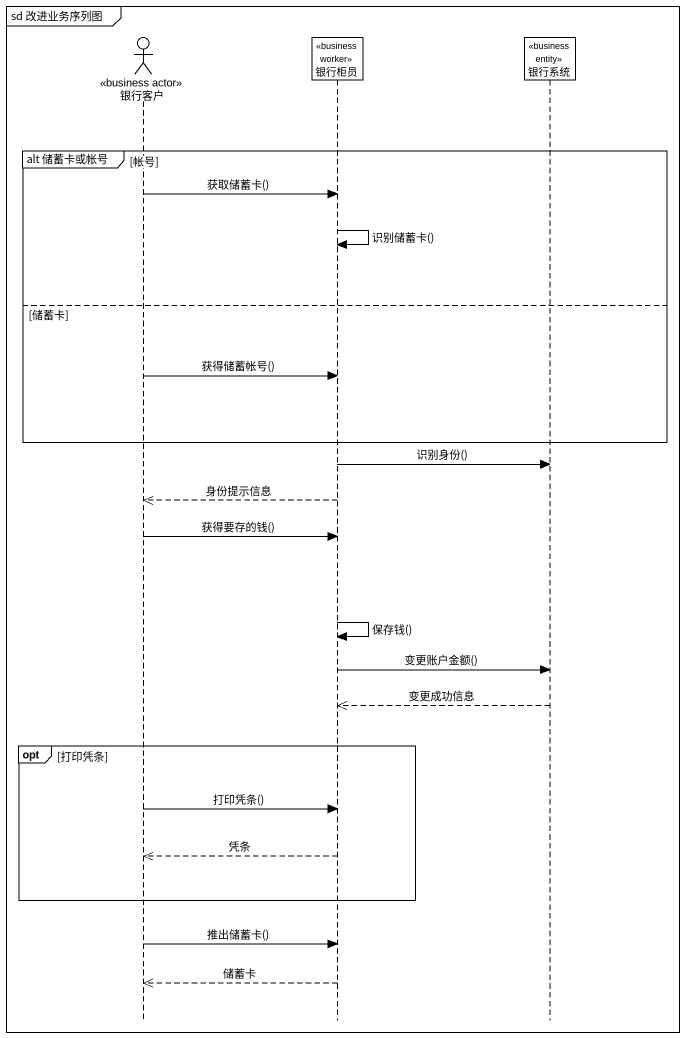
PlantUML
@startuml
mainframe sd 改进业务序列图
hide footbox
actor 银行客户 <<business actor>>
participant 银行柜员 <<business worker>>
participant 银行系统 <<business entity>>

group alt 储蓄卡或帐号 [帐号]
  银行客户 -> 银行柜员 : 获取储蓄卡()
  银行柜员 -> 银行柜员 : 识别储蓄卡()
else 储蓄卡
  银行客户 -> 银行柜员 : 获得储蓄帐号()
end
银行柜员 -> 银行系统 : 识别身份()
银行柜员 -->> 银行客户 : 身份提示信息
银行客户 -> 银行柜员 : 获得要存的钱()
银行柜员 -> 银行柜员 : 保存钱()
银行柜员 -> 银行系统 : 变更账户金额()
银行系统 -->> 银行柜员 : 变更成功信息
opt 打印凭条
  银行客户 -> 银行柜员 : 打印凭条()
  银行柜员 -->> 银行客户 : 凭条
end
银行客户 -> 银行柜员 : 推出储蓄卡()
银行柜员 -->> 银行客户 : 储蓄卡
@enduml
